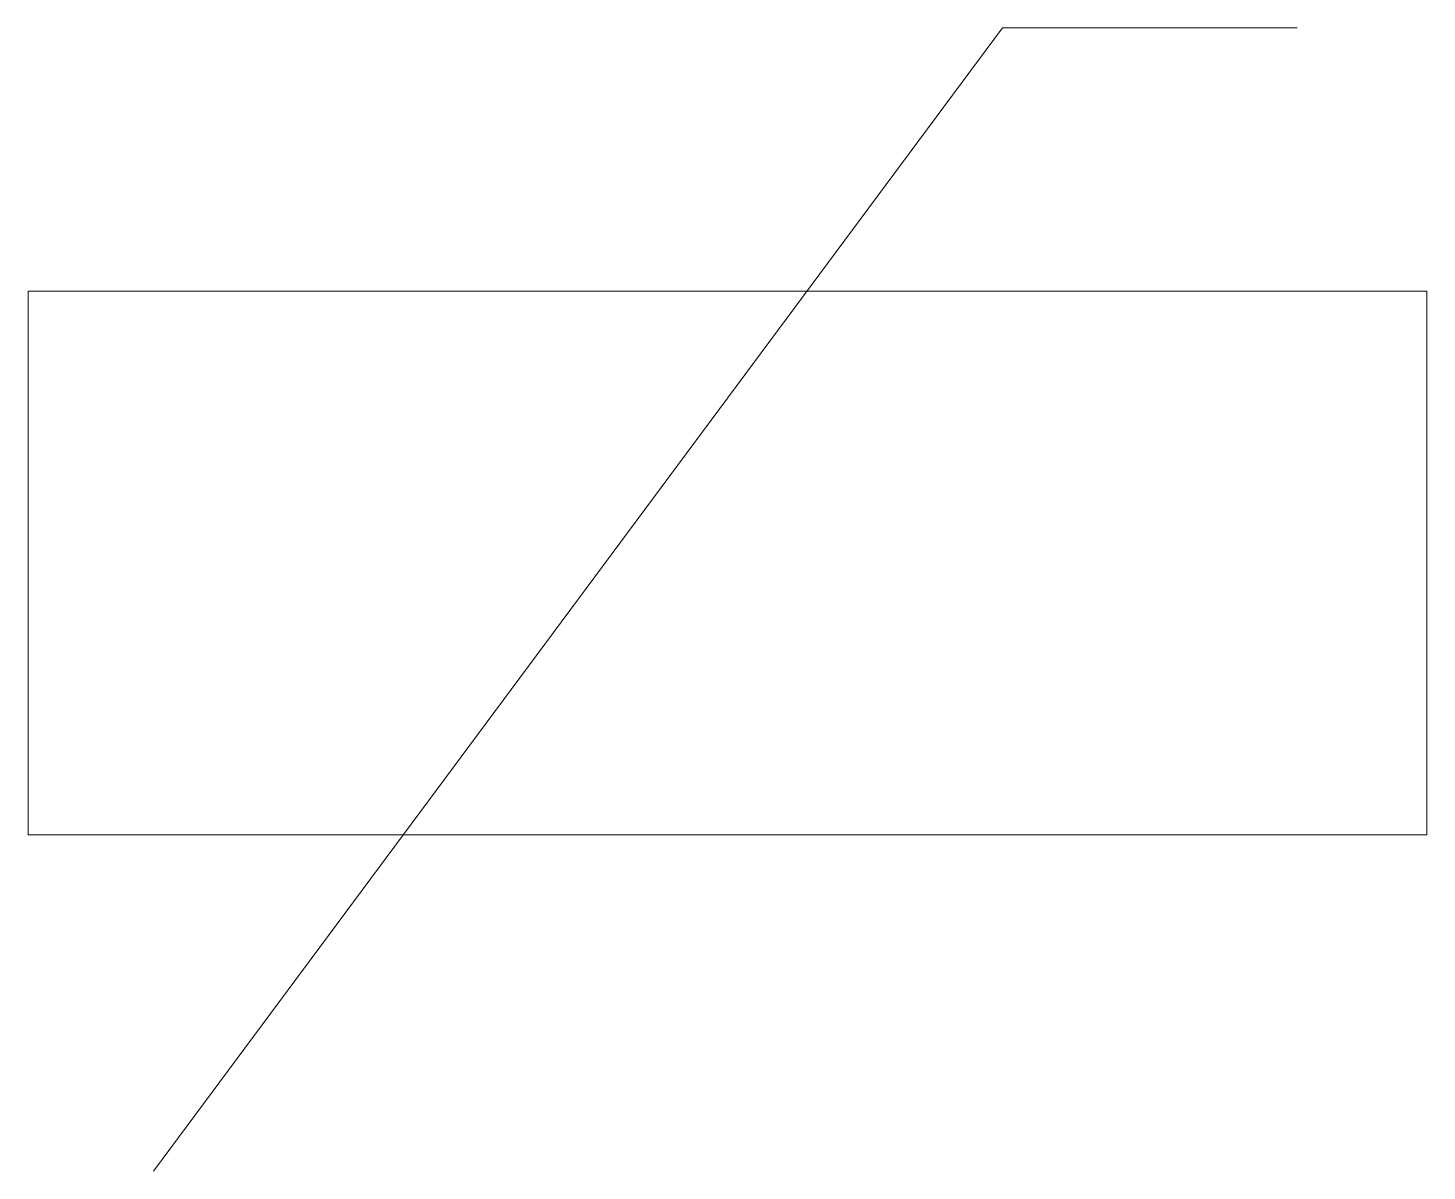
# Model space of a CAD drawing. Header units: inches. Extents: x 0.3 to 16, y 0.4 to 13.2.
import ezdxf

# ---------------------------------------------------------------- set-up
doc = ezdxf.new("R2010")
doc.units = ezdxf.units.IN
doc.header["$MEASUREMENT"] = 0
doc.layers.add('Wiring', color=7, linetype='Continuous', lineweight=5)

msp = doc.modelspace()

# ---------------------------------------------------------------- linework, layer by layer
at = {"layer": 'Wiring'}
for p, q in [((11.238, 13.243), (1.688, 0.378)), ((14.553, 13.243), (11.238, 13.243)), ((16.014, 10.282), (0.275, 10.282)), ((0.275, 10.282), (0.275, 4.162)), ((16.014, 4.162), (16.014, 10.282)), ((0.275, 4.162), (16.014, 4.162))]:
    msp.add_line(p, q, dxfattribs=at)

doc.saveas('drawing.dxf')
